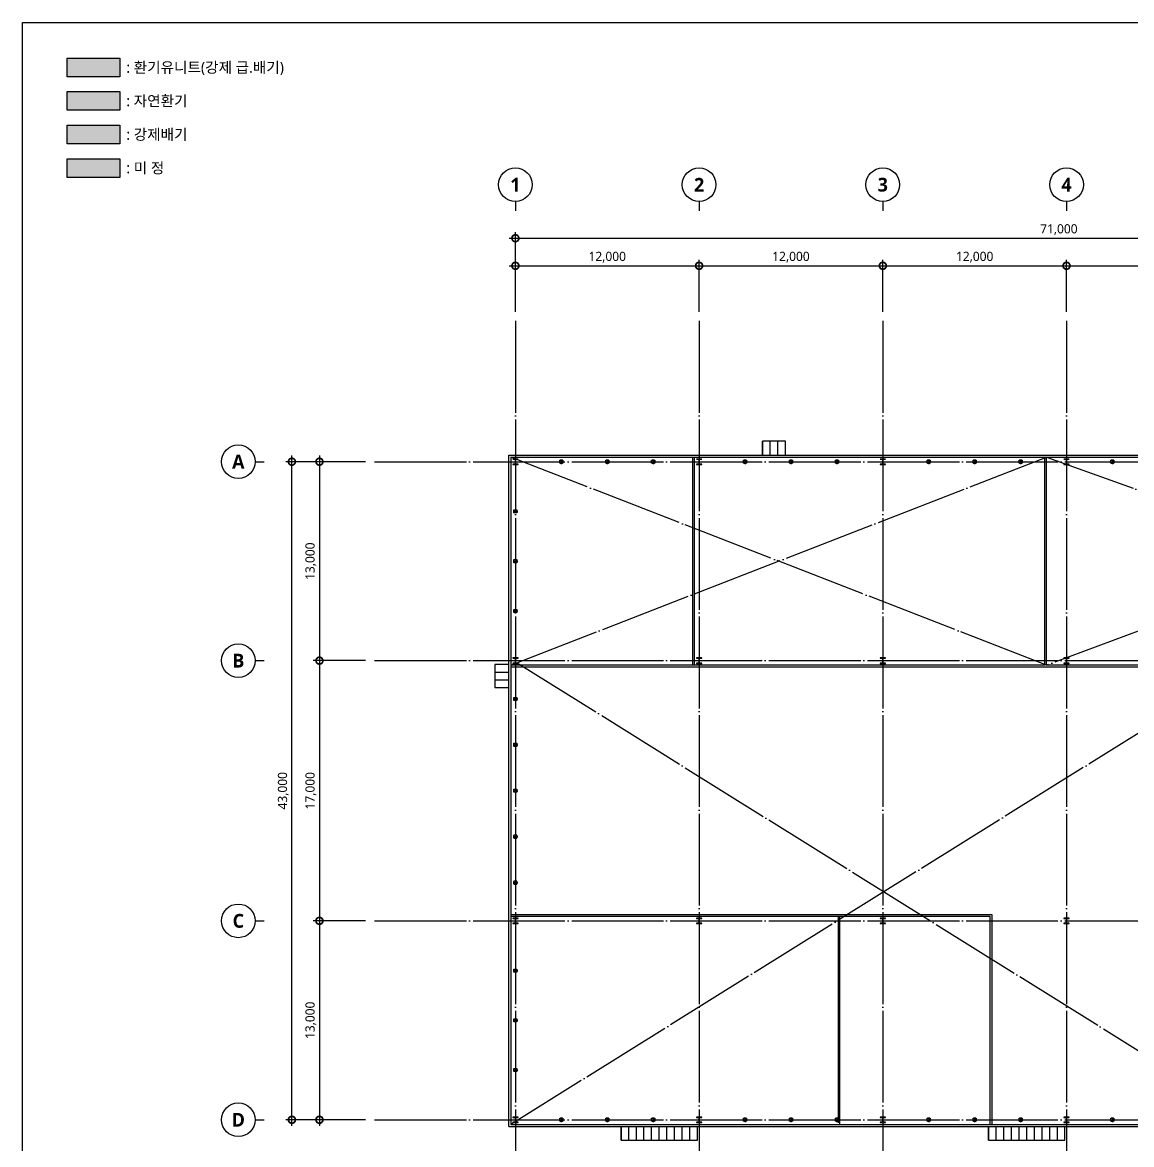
# Model space of a CAD drawing. Header units: millimetres. Extents: x -158894 to 483100, y 4200 to 114600.
# Drawn here: x 177500 to 249948, y 41283 to 114600 of the extents above; entities that cross this region are included whole.
import ezdxf
from ezdxf.enums import TextEntityAlignment as Align

# ---------------------------------------------------------------- set-up
doc = ezdxf.new("R2010")
doc.units = ezdxf.units.MM
doc.header["$LTSCALE"] = 200
doc.linetypes.add('CEN-GAUN', pattern=[32.2, 30, -1, 0.2, -1])
doc.layers.get('DEFPOINTS').update_dxf_attribs({"color": 137})
doc.layers.add('1.설비검토', color=3, linetype='Continuous', plot=False)
for name, color, linetype in [('BA', 9, 'Continuous'), ('CEN', 15, 'CEN-GAUN'), ('ETC', 8, 'Continuous'), ('HAT', 8, 'Continuous'), ('OPEN', 15, 'CEN-GAUN'), ('WIND COLUMN', 4, 'Continuous')]:
    doc.layers.add(name, color=color, linetype=linetype)
doc.styles.add('$0$스타일1', font='malgun.ttf')
doc.styles.add('스타일1', font='malgun.ttf')
doc.styles.add('스타일2', font='malgunbd.ttf')
doc.dimstyles.new('CJA', dxfattribs={"dimscale": 300, "dimtxt": 2.7, "dimasz": 1, "dimexe": 2, "dimexo": 3, "dimgap": 1, "dimtad": 1, "dimdec": 0, "dimzin": 1, "dimdsep": 46, "dimlunit": 6, "dimtxsty": '$0$스타일1', "dimblk": 'CJDOT', "dimcen": 0.09, "dimdle": 1, "dimclrd": 256, "dimclre": 256, "dimclrt": 3, "dimadec": 0, "dimazin": 0, "dimtfac": 1, "dimtdec": 0, "dimtix": 1, "dimtmove": 2, "dimatfit": 3, "dimldrblk": 'CJDOT', "dimfxl": 1, "dimtolj": 1, "dimtzin": 1, "dimarcsym": 0})
pattern_1 = [(90, (243100, 40965), (-500, 3e-14), [])]

# ---------------------------------------------------------------- blocks, each defined once
blk = doc.blocks.new('_DotSmall')
at = {"color": 0, "linetype": 'ByBlock', "const_width": 0.5}
blk.add_lwpolyline([(-0.0625, 0, 1), (0.0625, 0, 1)], format="xyb", close=True, dxfattribs=at)
blk = doc.blocks.new('*D42')
at = {"layer": 'BA', "lineweight": -2, "transparency": 16777216}
for p, q in [((199900, 85900), (194700, 85900)), ((195100, 42500), (195100, 86300)), ((199900, 42900), (194700, 42900))]:
    blk.add_line(p, q, dxfattribs=at)
at = {"layer": 'DEFPOINTS', "color": 0, "transparency": 16777216}
for p in [(195100, 85900), (200500, 85900), (200500, 42900)]:
    blk.add_point(p, dxfattribs=at)
at = {"layer": 'BA', "lineweight": -2, "transparency": 16777216, "xscale": 900, "yscale": 900, "zscale": 900}
for p, rotation in [((195100, 85900), 90), ((195100, 42900), 270)]:
    blk.add_blockref('_DotSmall', p, dxfattribs=dict(at, rotation=rotation))
at = {"layer": 'BA', "color": 9, "transparency": 16777216, "insert": (194540, 64400), "char_height": 600, "attachment_point": 5, "rotation": 90, "style": '$0$스타일1'}
blk.add_mtext('\\A1;43,000', dxfattribs=at)
blk = doc.blocks.new('CJDOT')
blk.add_line((-2, 0), (2, 0))
at = {"const_width": 0.5}
blk.add_lwpolyline([(-0.25, 0, 1), (0.25, 0, 1)], format="xyb", close=True, dxfattribs=at)
blk = doc.blocks.new('*D43')
at = {"layer": 'BA', "lineweight": -2, "transparency": 16777216}
for p, q in [((199900, 85900), (196500, 85900)), ((196900, 86300), (196900, 72500)), ((199900, 72900), (196500, 72900))]:
    blk.add_line(p, q, dxfattribs=at)
at = {"layer": 'DEFPOINTS', "color": 0, "transparency": 16777216}
for p in [(200500, 85900), (196900, 72900), (200500, 72900)]:
    blk.add_point(p, dxfattribs=at)
at = {"layer": 'BA', "lineweight": -2, "transparency": 16777216, "xscale": 900, "yscale": 900, "zscale": 900}
for p, rotation in [((196900, 85900), 90), ((196900, 72900), 270)]:
    blk.add_blockref('_DotSmall', p, dxfattribs=dict(at, rotation=rotation))
at = {"layer": 'BA', "color": 9, "transparency": 16777216, "insert": (196338, 79400), "char_height": 600, "attachment_point": 5, "rotation": 90, "style": '$0$스타일1'}
blk.add_mtext('\\A1;13,000', dxfattribs=at)
blk = doc.blocks.new('*D44')
at = {"layer": 'BA', "lineweight": -2, "transparency": 16777216}
for p, q in [((199900, 72900), (196500, 72900)), ((196900, 73300), (196900, 55500)), ((199900, 55900), (196500, 55900))]:
    blk.add_line(p, q, dxfattribs=at)
at = {"layer": 'DEFPOINTS', "color": 0, "transparency": 16777216}
for p in [(200500, 72900), (196900, 55900), (200500, 55900)]:
    blk.add_point(p, dxfattribs=at)
at = {"layer": 'BA', "lineweight": -2, "transparency": 16777216, "xscale": 900, "yscale": 900, "zscale": 900}
for p, rotation in [((196900, 72900), 90), ((196900, 55900), 270)]:
    blk.add_blockref('_DotSmall', p, dxfattribs=dict(at, rotation=rotation))
at = {"layer": 'BA', "color": 9, "transparency": 16777216, "insert": (196338, 64400), "char_height": 600, "attachment_point": 5, "rotation": 90, "style": '$0$스타일1'}
blk.add_mtext('\\A1;17,000', dxfattribs=at)
blk = doc.blocks.new('*D45')
at = {"layer": 'BA', "lineweight": -2, "transparency": 16777216}
for p, q in [((199900, 55900), (196500, 55900)), ((196900, 56300), (196900, 42500)), ((199900, 42900), (196500, 42900))]:
    blk.add_line(p, q, dxfattribs=at)
at = {"layer": 'DEFPOINTS', "color": 0, "transparency": 16777216}
for p in [(200500, 55900), (196900, 42900), (200500, 42900)]:
    blk.add_point(p, dxfattribs=at)
at = {"layer": 'BA', "lineweight": -2, "transparency": 16777216, "xscale": 900, "yscale": 900, "zscale": 900}
for p, rotation in [((196900, 55900), 90), ((196900, 42900), 270)]:
    blk.add_blockref('_DotSmall', p, dxfattribs=dict(at, rotation=rotation))
at = {"layer": 'BA', "color": 9, "transparency": 16777216, "insert": (196338, 49400), "char_height": 600, "attachment_point": 5, "rotation": 90, "style": '$0$스타일1'}
blk.add_mtext('\\A1;13,000', dxfattribs=at)
blk = doc.blocks.new('*D46')
at = {"layer": 'BA', "lineweight": -2, "transparency": 16777216}
for p, q in [((245700, 95700), (245700, 99100)), ((259700, 95700), (259700, 99100)), ((245300, 98700), (260100, 98700))]:
    blk.add_line(p, q, dxfattribs=at)
at = {"layer": 'DEFPOINTS', "color": 0, "transparency": 16777216}
for p in [(259700, 98700), (245700, 95100), (259700, 95100)]:
    blk.add_point(p, dxfattribs=at)
at = {"layer": 'BA', "lineweight": -2, "transparency": 16777216, "xscale": 900, "yscale": 900, "zscale": 900, "rotation": 180}
blk.add_blockref('_DotSmall', (245700, 98700), dxfattribs=at)
at = {"layer": 'BA', "lineweight": -2, "transparency": 16777216, "xscale": 900, "yscale": 900, "zscale": 900}
blk.add_blockref('_DotSmall', (259700, 98700), dxfattribs=at)
at = {"layer": 'BA', "color": 9, "transparency": 16777216, "insert": (252700, 99262), "char_height": 600, "attachment_point": 5, "style": '스타일1'}
blk.add_mtext('\\A1;14,000', dxfattribs=at)
blk = doc.blocks.new('*D47')
at = {"layer": 'BA', "lineweight": -2, "transparency": 16777216}
for p, q in [((233700, 95700), (233700, 99100)), ((245700, 95700), (245700, 99100)), ((233300, 98700), (246100, 98700))]:
    blk.add_line(p, q, dxfattribs=at)
at = {"layer": 'DEFPOINTS', "color": 0, "transparency": 16777216}
for p in [(245700, 98700), (233700, 95100), (245700, 95100)]:
    blk.add_point(p, dxfattribs=at)
at = {"layer": 'BA', "lineweight": -2, "transparency": 16777216, "xscale": 900, "yscale": 900, "zscale": 900, "rotation": 180}
blk.add_blockref('_DotSmall', (233700, 98700), dxfattribs=at)
at = {"layer": 'BA', "lineweight": -2, "transparency": 16777216, "xscale": 900, "yscale": 900, "zscale": 900}
blk.add_blockref('_DotSmall', (245700, 98700), dxfattribs=at)
at = {"layer": 'BA', "color": 9, "transparency": 16777216, "insert": (239700, 99262), "char_height": 600, "attachment_point": 5, "style": '스타일1'}
blk.add_mtext('\\A1;12,000', dxfattribs=at)
blk = doc.blocks.new('*D48')
at = {"layer": 'BA', "lineweight": -2, "transparency": 16777216}
for p, q in [((221700, 95700), (221700, 99100)), ((233700, 95700), (233700, 99100)), ((221300, 98700), (234100, 98700))]:
    blk.add_line(p, q, dxfattribs=at)
at = {"layer": 'DEFPOINTS', "color": 0, "transparency": 16777216}
for p in [(233700, 98700), (221700, 95100), (233700, 95100)]:
    blk.add_point(p, dxfattribs=at)
at = {"layer": 'BA', "lineweight": -2, "transparency": 16777216, "xscale": 900, "yscale": 900, "zscale": 900, "rotation": 180}
blk.add_blockref('_DotSmall', (221700, 98700), dxfattribs=at)
at = {"layer": 'BA', "lineweight": -2, "transparency": 16777216, "xscale": 900, "yscale": 900, "zscale": 900}
blk.add_blockref('_DotSmall', (233700, 98700), dxfattribs=at)
at = {"layer": 'BA', "color": 9, "transparency": 16777216, "insert": (227700, 99262), "char_height": 600, "attachment_point": 5, "style": '스타일1'}
blk.add_mtext('\\A1;12,000', dxfattribs=at)
blk = doc.blocks.new('*D49')
at = {"layer": 'BA', "lineweight": -2, "transparency": 16777216}
for p, q in [((209700, 95700), (209700, 99100)), ((221700, 95700), (221700, 99100)), ((209300, 98700), (222100, 98700))]:
    blk.add_line(p, q, dxfattribs=at)
at = {"layer": 'DEFPOINTS', "color": 0, "transparency": 16777216}
for p in [(221700, 98700), (209700, 95100), (221700, 95100)]:
    blk.add_point(p, dxfattribs=at)
at = {"layer": 'BA', "lineweight": -2, "transparency": 16777216, "xscale": 900, "yscale": 900, "zscale": 900, "rotation": 180}
blk.add_blockref('_DotSmall', (209700, 98700), dxfattribs=at)
at = {"layer": 'BA', "lineweight": -2, "transparency": 16777216, "xscale": 900, "yscale": 900, "zscale": 900}
blk.add_blockref('_DotSmall', (221700, 98700), dxfattribs=at)
at = {"layer": 'BA', "color": 9, "transparency": 16777216, "insert": (215700, 99262), "char_height": 600, "attachment_point": 5, "style": '스타일1'}
blk.add_mtext('\\A1;12,000', dxfattribs=at)
blk = doc.blocks.new('1')
blk.add_line((0, 600), (0, 0))
blk.add_circle((0, 1700), 1100)
at = {"style": '스타일2'}
blk.add_attdef('X', text='', height=900, dxfattribs=at).set_placement((0, 1700), align=Align.MIDDLE)
blk = doc.blocks.new('*D67')
at = {"layer": 'BA', "lineweight": -2, "transparency": 16777216}
for p, q in [((209300, 100500), (281100, 100500)), ((209700, 95700), (209700, 100900)), ((280700, 95700), (280700, 100900))]:
    blk.add_line(p, q, dxfattribs=at)
at = {"layer": 'DEFPOINTS', "color": 0, "transparency": 16777216}
for p in [(280700, 100500), (209700, 95100), (280700, 95100)]:
    blk.add_point(p, dxfattribs=at)
at = {"layer": 'BA', "lineweight": -2, "transparency": 16777216, "xscale": 900, "yscale": 900, "zscale": 900, "rotation": 180}
blk.add_blockref('_DotSmall', (209700, 100500), dxfattribs=at)
at = {"layer": 'BA', "lineweight": -2, "transparency": 16777216, "xscale": 900, "yscale": 900, "zscale": 900}
blk.add_blockref('_DotSmall', (280700, 100500), dxfattribs=at)
at = {"layer": 'BA', "color": 9, "transparency": 16777216, "insert": (245200, 101062), "char_height": 600, "attachment_point": 5, "style": '스타일1'}
blk.add_mtext('\\A1;71,000', dxfattribs=at)
blk = doc.blocks.new('*U20')
for p, q in [((59, 185), (0, 185)), ((59, 9), (0, 9)), ((72, 172), (72, 22)), ((78, 172), (78, 22)), ((91, 185), (150, 185)), ((91, 9), (150, 9))]:
    blk.add_line(p, q)
for points in [[(150, 185), (150, 194), (0, 194), (0, 185)], [(0, 9), (0, 0), (150, 0), (150, 9)]]:
    blk.add_lwpolyline(points)
for centre, start, end in [((59, 172), 0, 90), ((59, 22), 270, 0), ((91, 172), 90, 180), ((91, 22), 180, 270)]:
    blk.add_arc(centre, 13, start, end)
blk = doc.blocks.new('WC1A')
at = {"layer": 'BA'}
blk.add_lwpolyline([(556300, 96403), (556500, 96403), (556500, 96203), (556300, 96203)], close=True, dxfattribs=at)
at = {"layer": 'CEN'}
blk.add_line((556400, 96450), (556400, 96150), dxfattribs=at)
at = {"layer": 'BA'}
blk.add_blockref('*U20', (556325, 96206), dxfattribs=at)

msp = doc.modelspace()

# ---------------------------------------------------------------- hatches: boundary and pattern name
at = {"layer": '1.설비검토', "transparency": 33554687}
h = msp.add_hatch(color=4, dxfattribs=at)
h.dxf.hatch_style = 1
h.paths.add_polyline_path([(180428.3, 112269.9), (183855.7, 112269.9), (183855.7, 111049.1), (180428.3, 111049.1)])
h = msp.add_hatch(color=221, dxfattribs=at)
h.dxf.hatch_style = 1
h.paths.add_polyline_path([(180428.3, 110079.3), (183855.7, 110079.3), (183855.7, 108858.4), (180428.3, 108858.4)])
h = msp.add_hatch(color=254, dxfattribs=at)
h.dxf.hatch_style = 1
h.paths.add_polyline_path([(180428.3, 107888.6), (183855.7, 107888.6), (183855.7, 106667.8), (180428.3, 106667.8)])
h = msp.add_hatch(color=41, dxfattribs=at)
h.dxf.hatch_style = 1
h.paths.add_polyline_path([(180428.3, 105698), (183855.7, 105698), (183855.7, 104477.2), (180428.3, 104477.2)])
at = {"layer": 'HAT'}
h = msp.add_hatch(dxfattribs=at)
h.set_pattern_fill('_USER', color=256, scale=500, angle=-90, pattern_type=0)
h.set_pattern_definition([(270, (227350, 87335), (500, -9e-14), [])])
h.paths.add_polyline_path([(227350, 87235), (227350, 86335), (225850, 86335), (225850, 87235)])
h = msp.add_hatch(dxfattribs=at)
h.set_pattern_fill('_USER', color=256, scale=500, pattern_type=0)
h.set_pattern_definition([(0, (208365, 72650), (0, 500), [])])
h.paths.add_polyline_path([(208365, 72650), (209265, 72650), (209265, 71150), (208365, 71150)])
h = msp.add_hatch(dxfattribs=at)
h.set_pattern_fill('_USER', color=256, scale=500, angle=90, pattern_type=0)
h.set_pattern_definition(pattern_1)
h.paths.add_polyline_path([(216600, 41565), (221600, 41565), (221600, 42465), (216600, 42465)])
h = msp.add_hatch(dxfattribs=at)
h.set_pattern_fill('_USER', color=256, scale=500, angle=90, pattern_type=0)
h.set_pattern_definition(pattern_1)
h.paths.add_polyline_path([(240600, 41565), (245600, 41565), (245600, 42465), (240600, 42465)])

# ---------------------------------------------------------------- linework, layer by layer
at = {"layer": '1.설비검토', "color": 0}
for points in [[(180428.3, 112269.9), (183855.7, 112269.9), (183855.7, 111049.1), (180428.3, 111049.1)], [(180428.3, 110079.3), (183855.7, 110079.3), (183855.7, 108858.4), (180428.3, 108858.4)], [(180428.3, 107888.6), (183855.7, 107888.6), (183855.7, 106667.8), (180428.3, 106667.8)], [(180428.3, 105698), (183855.7, 105698), (183855.7, 104477.2), (180428.3, 104477.2)]]:
    msp.add_lwpolyline(points, close=True, dxfattribs=at)
at = {"layer": 'BA'}
for p, q in [((209400, 86200), (281000, 86200)), ((209400, 86200), (209400, 42600)), ((209400, 42600), (260550, 42600)), ((209265, 42465), (260550, 42465))]:
    msp.add_line(p, q, dxfattribs=at)
for points in [[(227350, 86335), (227350, 87235), (225850, 87235), (225850, 86335)], [(209265, 42465), (209265, 86335), (281135, 86335), (281135, 70940)], [(209265, 72650), (208365, 72650), (208365, 71150), (209265, 71150)], [(216600, 42465), (216600, 41565), (221600, 41565), (221600, 42465)], [(240600, 42465), (240600, 41565), (245600, 41565), (245600, 42465)]]:
    msp.add_lwpolyline(points, dxfattribs=at)
for points in [[(209525, 85725), (209875, 85725), (209875, 85744), (209725.3, 85744, -0.4142136), (209706, 85763.3), (209706, 86036.8, -0.4142136), (209725.3, 86056), (209875, 86056), (209875, 86075), (209525, 86075), (209525, 86056), (209674.8, 86056, -0.4142136), (209694, 86036.8), (209694, 85763.3, -0.4142136), (209674.8, 85744), (209525, 85744)], [(221525, 85725), (221875, 85725), (221875, 85744), (221725.2, 85744, -0.4142136), (221706, 85763.3), (221706, 86036.8, -0.4142136), (221725.2, 86056), (221875, 86056), (221875, 86075), (221525, 86075), (221525, 86056), (221674.8, 86056, -0.4142136), (221694, 86036.8), (221694, 85763.3, -0.4142136), (221674.8, 85744), (221525, 85744)], [(233525, 85725), (233875, 85725), (233875, 85744), (233725.2, 85744, -0.4142136), (233706, 85763.3), (233706, 86036.8, -0.4142136), (233725.2, 86056), (233875, 86056), (233875, 86075), (233525, 86075), (233525, 86056), (233674.7, 86056, -0.4142136), (233694, 86036.8), (233694, 85763.3, -0.4142136), (233674.7, 85744), (233525, 85744)], [(245525, 85725), (245875, 85725), (245875, 85744), (245725.2, 85744, -0.4142136), (245706, 85763.3), (245706, 86036.8, -0.4142136), (245725.2, 86056), (245875, 86056), (245875, 86075), (245525, 86075), (245525, 86056), (245674.7, 86056, -0.4142136), (245694, 86036.8), (245694, 85763.3, -0.4142136), (245674.7, 85744), (245525, 85744)], [(209525, 72725), (209875, 72725), (209875, 72744), (209725.3, 72744, -0.4142136), (209706, 72763.3), (209706, 73036.8, -0.4142136), (209725.3, 73056), (209875, 73056), (209875, 73075), (209525, 73075), (209525, 73056), (209674.8, 73056, -0.4142136), (209694, 73036.8), (209694, 72763.3, -0.4142136), (209674.8, 72744), (209525, 72744)], [(221525, 72725), (221875, 72725), (221875, 72744), (221725.2, 72744, -0.4142136), (221706, 72763.3), (221706, 73036.8, -0.4142136), (221725.2, 73056), (221875, 73056), (221875, 73075), (221525, 73075), (221525, 73056), (221674.8, 73056, -0.4142136), (221694, 73036.8), (221694, 72763.3, -0.4142136), (221674.8, 72744), (221525, 72744)], [(233525, 72725), (233875, 72725), (233875, 72744), (233725.2, 72744, -0.4142136), (233706, 72763.3), (233706, 73036.8, -0.4142136), (233725.2, 73056), (233875, 73056), (233875, 73075), (233525, 73075), (233525, 73056), (233674.7, 73056, -0.4142136), (233694, 73036.8), (233694, 72763.3, -0.4142136), (233674.7, 72744), (233525, 72744)], [(245525, 72725), (245875, 72725), (245875, 72744), (245725.2, 72744, -0.4142136), (245706, 72763.3), (245706, 73036.8, -0.4142136), (245725.2, 73056), (245875, 73056), (245875, 73075), (245525, 73075), (245525, 73056), (245674.7, 73056, -0.4142136), (245694, 73036.8), (245694, 72763.3, -0.4142136), (245674.7, 72744), (245525, 72744)], [(209525, 55725), (209875, 55725), (209875, 55744), (209725.3, 55744, -0.4142136), (209706, 55763.3), (209706, 56036.8, -0.4142136), (209725.3, 56056), (209875, 56056), (209875, 56075), (209525, 56075), (209525, 56056), (209674.8, 56056, -0.4142136), (209694, 56036.8), (209694, 55763.3, -0.4142136), (209674.8, 55744), (209525, 55744)], [(221525, 55725), (221875, 55725), (221875, 55744), (221725.2, 55744, -0.4142136), (221706, 55763.3), (221706, 56036.8, -0.4142136), (221725.2, 56056), (221875, 56056), (221875, 56075), (221525, 56075), (221525, 56056), (221674.8, 56056, -0.4142136), (221694, 56036.8), (221694, 55763.3, -0.4142136), (221674.8, 55744), (221525, 55744)], [(233525, 55725), (233875, 55725), (233875, 55744), (233725.2, 55744, -0.4142136), (233706, 55763.3), (233706, 56036.8, -0.4142136), (233725.2, 56056), (233875, 56056), (233875, 56075), (233525, 56075), (233525, 56056), (233674.7, 56056, -0.4142136), (233694, 56036.8), (233694, 55763.3, -0.4142136), (233674.7, 55744), (233525, 55744)], [(245525, 55725), (245875, 55725), (245875, 55744), (245725.2, 55744, -0.4142136), (245706, 55763.3), (245706, 56036.8, -0.4142136), (245725.2, 56056), (245875, 56056), (245875, 56075), (245525, 56075), (245525, 56056), (245674.7, 56056, -0.4142136), (245694, 56036.8), (245694, 55763.3, -0.4142136), (245674.7, 55744), (245525, 55744)], [(209525, 42725), (209875, 42725), (209875, 42744), (209725.3, 42744, -0.4142136), (209706, 42763.3), (209706, 43036.8, -0.4142136), (209725.3, 43056), (209875, 43056), (209875, 43075), (209525, 43075), (209525, 43056), (209674.8, 43056, -0.4142136), (209694, 43036.8), (209694, 42763.3, -0.4142136), (209674.8, 42744), (209525, 42744)], [(221525, 42725), (221875, 42725), (221875, 42744), (221725.2, 42744, -0.4142136), (221706, 42763.3), (221706, 43036.8, -0.4142136), (221725.2, 43056), (221875, 43056), (221875, 43075), (221525, 43075), (221525, 43056), (221674.8, 43056, -0.4142136), (221694, 43036.8), (221694, 42763.3, -0.4142136), (221674.8, 42744), (221525, 42744)], [(233525, 42725), (233875, 42725), (233875, 42744), (233725.2, 42744, -0.4142136), (233706, 42763.3), (233706, 43036.8, -0.4142136), (233725.2, 43056), (233875, 43056), (233875, 43075), (233525, 43075), (233525, 43056), (233674.7, 43056, -0.4142136), (233694, 43036.8), (233694, 42763.3, -0.4142136), (233674.7, 42744), (233525, 42744)], [(245525, 42725), (245875, 42725), (245875, 42744), (245725.2, 42744, -0.4142136), (245706, 42763.3), (245706, 43036.8, -0.4142136), (245725.2, 43056), (245875, 43056), (245875, 43075), (245525, 43075), (245525, 43056), (245674.7, 43056, -0.4142136), (245694, 43036.8), (245694, 42763.3, -0.4142136), (245674.7, 42744), (245525, 42744)]]:
    msp.add_lwpolyline(points, format="xyb", close=True, dxfattribs=at)
at = {"layer": 'CEN'}
for p, q in [((209700, 95100), (209700, 32900)), ((221700, 95100), (221700, 32900)), ((233700, 95100), (233700, 32900)), ((245700, 95100), (245700, 32900)), ((200500, 85900), (285700, 85900)), ((200500, 72900), (285700, 72900)), ((200500, 55900), (285700, 55900)), ((200500, 42900), (285700, 42900))]:
    msp.add_line(p, q, dxfattribs=at)
at = {"layer": 'DEFPOINTS'}
msp.add_lwpolyline([(177500, 114600), (314900, 114600), (314900, 4200), (177500, 4200)], close=True, dxfattribs=at)
at = {"layer": 'ETC'}
for points in [[(221300, 72600), (221300, 86200)], [(221400, 72600), (221400, 86200)], [(244275, 72600), (244275, 86200)], [(244400, 72600), (244400, 86200)], [(244275, 72600), (209400, 72600)], [(259275, 72600), (244400, 72600)], [(259275, 72475), (209400, 72475)], [(209400, 56325), (240825, 56325), (240825, 42600)], [(209400, 56200), (240700, 56200), (240700, 42600)], [(230775, 56200), (230775, 42696.6)], [(230875, 56200), (230875, 42600)]]:
    msp.add_lwpolyline(points, dxfattribs=at)
at = {"layer": 'OPEN'}
for p, q in [((244400, 86200), (280875, 73075)), ((280700, 86200), (244400, 72600)), ((257706, 72725), (209400, 42600)), ((209875, 72725), (257875, 42744))]:
    msp.add_line(p, q, dxfattribs=at)
for points in [[(244400, 72600), (209400, 86200)], [(209400, 72600), (244400, 86200)]]:
    msp.add_lwpolyline(points, dxfattribs=at)

# ---------------------------------------------------------------- block references
at = {"layer": 'BA'}
for p, values in [((209700, 102300), {'X': '1'}), ((221700, 102300), {'X': '2'}), ((233700, 102300), {'X': '3'}), ((245700, 102300), {'X': '4'})]:
    msp.add_blockref('1', p, dxfattribs=at).add_auto_attribs(values)
ref = msp.add_blockref('1', (193300, 85900), dxfattribs=dict(at, rotation=90))
ref.add_attrib('X', 'A', dxfattribs={"layer": '0', "height": 900, "style": '스타일2'}).set_placement((191600, 85900), align=Align.MIDDLE)
ref = msp.add_blockref('1', (193300, 72900), dxfattribs=dict(at, rotation=90))
ref.add_attrib('X', 'B', dxfattribs={"layer": '0', "height": 900, "style": '스타일2'}).set_placement((191600, 72900), align=Align.MIDDLE)
ref = msp.add_blockref('1', (193300, 55900), dxfattribs=dict(at, rotation=90))
ref.add_attrib('X', 'C', dxfattribs={"layer": '0', "height": 900, "style": '스타일2'}).set_placement((191600, 55900), align=Align.MIDDLE)
ref = msp.add_blockref('1', (193300, 42900), dxfattribs=dict(at, rotation=90))
ref.add_attrib('X', 'D', dxfattribs={"layer": '0', "height": 900, "style": '스타일2'}).set_placement((191600, 42900), align=Align.MIDDLE)
at = {"layer": 'WIND COLUMN'}
for p in [(-343700, -10403), (-340700, -10403), (-337700, -10403), (-331700, -10403), (-328700, -10403), (-325700, -10403), (-319700, -10403), (-316700, -10403), (-313700, -10403), (-307700, -10403), (-343700, -53403), (-340700, -53403), (-337700, -53403), (-331700, -53403), (-328700, -53403), (-325700, -53403), (-319700, -53403), (-316700, -53403), (-313700, -53403), (-307700, -53403)]:
    msp.add_blockref('WC1A', p, dxfattribs=at)
at = {"layer": 'WIND COLUMN', "rotation": 90}
for p in [(306003, -473750), (306003, -477000), (306003, -480250), (306003, -486000), (306003, -489000), (306003, -492000), (306003, -503750), (306003, -507000), (306003, -510250)]:
    msp.add_blockref('WC1A', p, dxfattribs=at)
at = {"layer": 'WIND COLUMN', "xscale": -1, "rotation": 89.99999999999999}
for p in [(306003, 617800), (306003, 614800)]:
    msp.add_blockref('WC1A', p, dxfattribs=at)

# ---------------------------------------------------------------- texts
at = {"layer": '1.설비검토', "color": 2, "style": '스타일1'}
for s, p in [(': 환기유니트(강제 급.배기)', (184286.4, 111664.6)), (': 자연환기', (184286.4, 109474)), (': 강제배기', (184286.4, 107283.4)), (': 미 정', (184286.4, 105092.7))]:
    msp.add_text(s, height=700, dxfattribs=at).set_placement(p, align=Align.MIDDLE_LEFT)

# ---------------------------------------------------------------- dimensions: what is measured, and where the dimension line sits
at = {"layer": 'BA'}
dim = msp.add_linear_dim(base=(280700, 100500), p1=(209700, 95100), p2=(280700, 95100), angle=180, dimstyle='CJA', override={"dimscale": 200, "dimtxt": 3, "dimasz": 4.5, "dimtxsty": '스타일1', "dimblk1": 'DotSmall', "dimblk2": 'DotSmall', "dimsah": 1, "dimdle": 2, "dimclrt": 9}, dxfattribs=at)
dim.commit()
dim.dimension.update_dxf_attribs({"geometry": '*D67', "text_midpoint": (245200, 101062), "dimtype": 160})
for base, p1, p2, picture, middle in [((221700, 98700), (209700, 95100), (221700, 95100), '*D49', (215700, 99262)), ((233700, 98700), (221700, 95100), (233700, 95100), '*D48', (227700, 99262)), ((245700, 98700), (233700, 95100), (245700, 95100), '*D47', (239700, 99262)), ((259700, 98700), (245700, 95100), (259700, 95100), '*D46', (252700, 99262))]:
    dim = msp.add_linear_dim(base=base, p1=p1, p2=p2, dimstyle='CJA', override={"dimscale": 200, "dimtxt": 3, "dimasz": 4.5, "dimtxsty": '스타일1', "dimblk1": 'DotSmall', "dimblk2": 'DotSmall', "dimsah": 1, "dimdle": 2, "dimclrd": 256, "dimclre": 256, "dimclrt": 9}, dxfattribs=at)
    dim.commit()
    dim.dimension.update_dxf_attribs({"geometry": picture, "text_midpoint": middle})
for base, p1, p2, angle, picture, middle in [((195100, 85900), (200500, 42900), (200500, 85900), 270, '*D42', (194539.7, 64400)), ((196900, 72900), (200500, 85900), (200500, 72900), 90, '*D43', (196338, 79400)), ((196900, 55900), (200500, 72900), (200500, 55900), 270, '*D44', (196338, 64400)), ((196900, 42900), (200500, 55900), (200500, 42900), 270, '*D45', (196338, 49400))]:
    dim = msp.add_linear_dim(base=base, p1=p1, p2=p2, angle=angle, dimstyle='CJA', override={"dimscale": 200, "dimtxt": 3, "dimasz": 4.5, "dimblk1": 'DotSmall', "dimblk2": 'DotSmall', "dimsah": 1, "dimdle": 2, "dimclrd": 256, "dimclre": 256, "dimclrt": 9}, dxfattribs=at)
    dim.commit()
    dim.dimension.update_dxf_attribs({"geometry": picture, "text_midpoint": middle})

doc.saveas('drawing.dxf')
